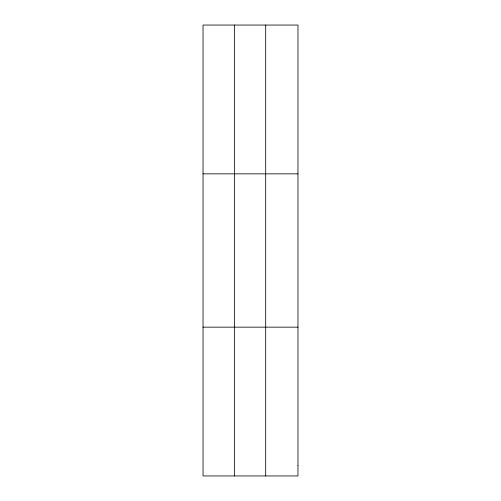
<?xml version="1.0" encoding="UTF-8"?>
<svg xmlns="http://www.w3.org/2000/svg" width="501" height="501" viewBox="0 0 501 501"><rect width="100%" height="100%" fill="white"/><g stroke="black" fill="none" stroke-linecap="round" stroke-linejoin="round"><path stroke-width="0.75" d="M234.362 25.05L234.362 475.95M265.693 25.05L265.693 475.95M203.03 173.847L297.97 173.847M203.03 327.153L297.97 327.153M297.97 465.323L297.97 475.95L203.03 475.95L203.03 25.05L297.97 25.05L297.97 465.323"/></g></svg>
